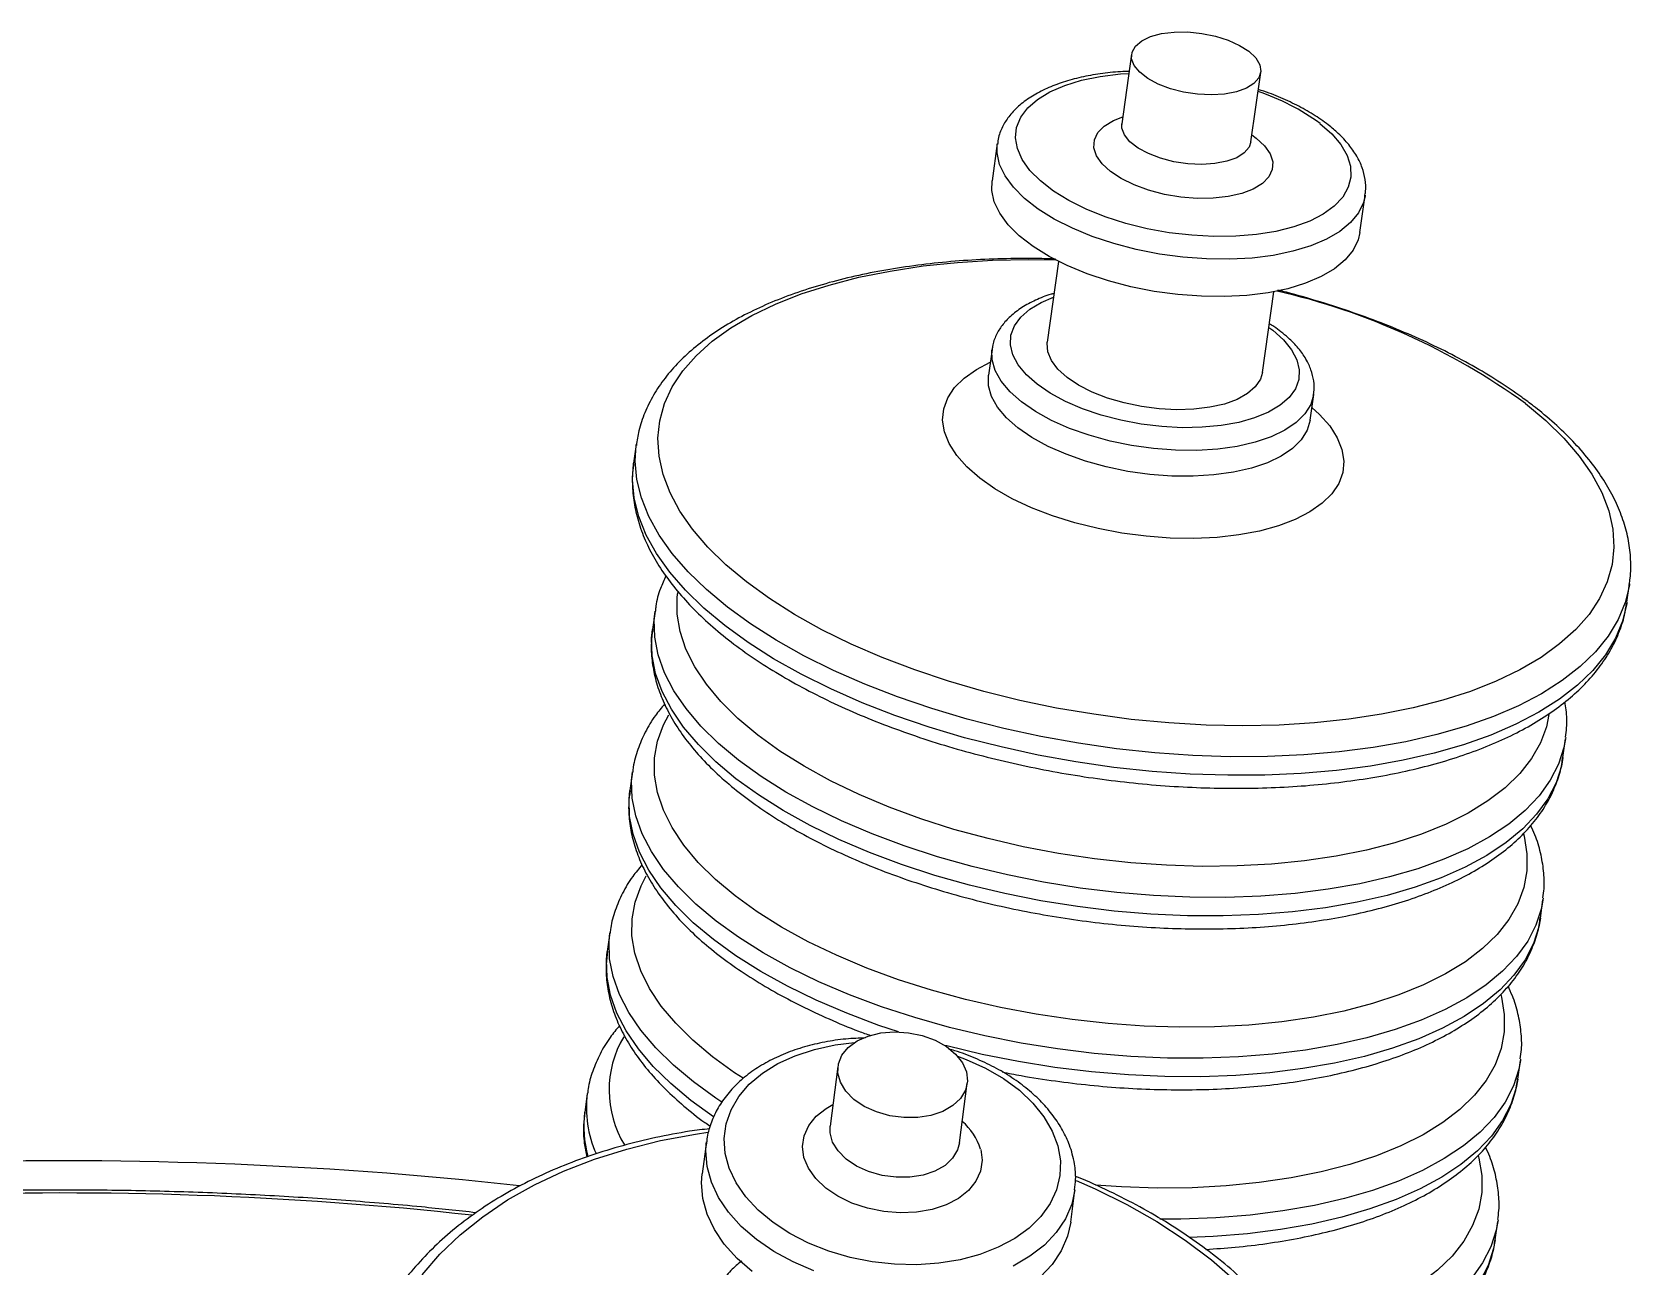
# Model space of a CAD drawing. Header units: millimetres. Extents: x 0 to 6631, y 0 to 4689.
# Drawn here: x 4497 to 4687.8, y 3997.2 to 4144.6 of the extents above; entities that cross this region are included whole.
import ezdxf

# ---------------------------------------------------------------- set-up
doc = ezdxf.new("R2010")
doc.units = ezdxf.units.MM
doc.header["$LTSCALE"] = 13
doc.layers.add('几何体', color=7, linetype='Continuous')

msp = doc.modelspace()

# ---------------------------------------------------------------- linework, layer by layer
at = {"layer": '几何体'}
for p, q in [((4628.24, 4141.89), (4627.07, 4133.6)), ((4642.48, 4131.43), (4643.65, 4139.72)), ((4612.21, 4131.23), (4611.58, 4126.77)), ((4655.49, 4120.61), (4656.12, 4125.07)), ((4656.12, 4125.07), (4656.1, 4124.95)), ((4619.53, 4117.15), (4618.18, 4107.53)), ((4643.86, 4103.92), (4645.21, 4113.55)), ((4611.58, 4106.67), (4611.15, 4103.58)), ((4649.53, 4098.2), (4649.97, 4101.29)), ((4649.97, 4101.29), (4649.95, 4101.18)), ((4569.12, 4095.32), (4568.81, 4093.1)), ((4569.11, 4095.23), (4569.12, 4095.32)), ((4568.8, 4093.01), (4568.81, 4093.1)), ((4687.35, 4076.47), (4687.66, 4078.68)), ((4687.66, 4078.68), (4687.65, 4078.6)), ((4687.35, 4076.47), (4687.34, 4076.38)), ((4571.36, 4075.42), (4571.05, 4073.21)), ((4679.72, 4057.96), (4680.03, 4060.17)), ((4680.05, 4060.35), (4680.03, 4060.17)), ((4568.67, 4056.22), (4568.36, 4054)), ((4677.02, 4038.75), (4677.33, 4040.97)), ((4677.36, 4041.14), (4677.33, 4040.97)), ((4565.97, 4037.02), (4565.66, 4034.8)), ((4593.19, 4021.07), (4592.26, 4013.95)), ((4674.33, 4019.55), (4674.64, 4021.77)), ((4674.66, 4021.94), (4674.64, 4021.77)), ((4563.28, 4017.81), (4562.97, 4015.6)), ((4607.69, 4011.93), (4608.62, 4019.05)), ((4577.5, 4012.07), (4577, 4008.24)), ((4577.47, 4011.84), (4577.5, 4012.07)), ((4620.97, 4002.48), (4621.47, 4006.31)), ((4671.63, 4000.35), (4671.94, 4002.56)), ((4671.97, 4002.74), (4671.94, 4002.56))]:
    msp.add_line(p, q, dxfattribs=at)
at = {"layer": '几何体', "flags": 128}
for points in [[(4642.23, 4142.25), (4643.05, 4141.47), (4643.53, 4140.65), (4643.66, 4139.85), (4643.43, 4139.09), (4642.84, 4138.41), (4641.94, 4137.84), (4640.75, 4137.41), (4639.34, 4137.14), (4637.77, 4137.04), (4636.12, 4137.12), (4634.45, 4137.37), (4632.86, 4137.78), (4631.41, 4138.33), (4630.17, 4139), (4629.2, 4139.75), (4628.55, 4140.55), (4628.24, 4141.36), (4628.29, 4142.15), (4628.7, 4142.88), (4629.45, 4143.5), (4630.51, 4144.01), (4631.81, 4144.36), (4633.31, 4144.54), (4634.93, 4144.56), (4636.6, 4144.39), (4638.24, 4144.06), (4639.77, 4143.58), (4641.12, 4142.96), (4642.23, 4142.25)], [(4650.72, 4133.64), (4652.13, 4132.4), (4653.21, 4131.12), (4653.96, 4129.82), (4654.36, 4128.52), (4654.41, 4127.24), (4654.1, 4126.01), (4653.43, 4124.85), (4652.43, 4123.78), (4651.11, 4122.82), (4649.49, 4121.99), (4647.59, 4121.29), (4645.47, 4120.75), (4643.14, 4120.38), (4640.67, 4120.17), (4638.07, 4120.14), (4635.42, 4120.28), (4632.74, 4120.59), (4630.1, 4121.07), (4627.53, 4121.71), (4625.09, 4122.49), (4622.81, 4123.4), (4620.74, 4124.43), (4618.91, 4125.56), (4617.36, 4126.77), (4616.11, 4128.03), (4615.19, 4129.32), (4614.61, 4130.63), (4614.39, 4131.92), (4614.52, 4133.17), (4615.01, 4134.37), (4615.85, 4135.49), (4617.01, 4136.51), (4618.49, 4137.4), (4620.25, 4138.17), (4622.26, 4138.79), (4624.49, 4139.25), (4626.9, 4139.54), (4627.92, 4139.61)], [(4642.6, 4132.27), (4643.12, 4131.89), (4644.11, 4130.97), (4644.77, 4130.02), (4645.08, 4129.06), (4645.02, 4128.13), (4644.61, 4127.25), (4643.84, 4126.47), (4642.76, 4125.81), (4641.39, 4125.28), (4639.78, 4124.91), (4637.99, 4124.72), (4636.08, 4124.69), (4634.11, 4124.85), (4632.15, 4125.17), (4630.27, 4125.66), (4628.53, 4126.29), (4626.99, 4127.05), (4625.7, 4127.9), (4624.71, 4128.82), (4624.05, 4129.77), (4623.74, 4130.73), (4623.8, 4131.67), (4624.21, 4132.54), (4624.98, 4133.32), (4626.06, 4133.98), (4627.19, 4134.43)], [(4642.48, 4131.43), (4642.26, 4130.8), (4641.68, 4130.12), (4640.78, 4129.55), (4639.59, 4129.12), (4638.18, 4128.85), (4636.61, 4128.75), (4634.95, 4128.82), (4633.29, 4129.07), (4631.7, 4129.48), (4630.25, 4130.04), (4629.01, 4130.7), (4628.04, 4131.46), (4627.39, 4132.26), (4627.08, 4133.07), (4627.07, 4133.6)], [(4656.1, 4124.95), (4655.92, 4124.2), (4655.32, 4122.96), (4654.37, 4121.8), (4653.09, 4120.75), (4651.5, 4119.81), (4649.62, 4119.02), (4647.49, 4118.37), (4645.14, 4117.89), (4642.61, 4117.57), (4639.95, 4117.43), (4637.18, 4117.46), (4634.37, 4117.67), (4631.56, 4118.05), (4628.79, 4118.59), (4626.1, 4119.3), (4623.55, 4120.15), (4621.17, 4121.13), (4619.01, 4122.22), (4617.09, 4123.41), (4615.46, 4124.68), (4614.13, 4126.01), (4613.13, 4127.37), (4612.48, 4128.75), (4612.18, 4130.11), (4612.2, 4131.16)], [(4655.49, 4120.61), (4655.29, 4119.74), (4654.69, 4118.5), (4653.74, 4117.34), (4652.46, 4116.29), (4650.87, 4115.35), (4648.99, 4114.56), (4646.87, 4113.91), (4644.52, 4113.43), (4641.99, 4113.11), (4639.32, 4112.97), (4636.56, 4113), (4633.75, 4113.21), (4630.93, 4113.59), (4628.16, 4114.13), (4625.48, 4114.84), (4622.92, 4115.69), (4620.55, 4116.66), (4618.38, 4117.76), (4616.47, 4118.95), (4614.83, 4120.22), (4613.5, 4121.55), (4612.51, 4122.91), (4611.85, 4124.29), (4611.56, 4125.65), (4611.58, 4126.77)], [(4675.23, 4100.22), (4677.68, 4098.17), (4679.83, 4096.07), (4681.67, 4093.92), (4683.18, 4091.75), (4684.35, 4089.57), (4685.18, 4087.39), (4685.66, 4085.22), (4685.79, 4083.07), (4685.58, 4080.97), (4685, 4078.92), (4684.09, 4076.94), (4682.83, 4075.03), (4681.24, 4073.21), (4679.32, 4071.5), (4677.1, 4069.89), (4674.57, 4068.41), (4671.76, 4067.05), (4668.69, 4065.84), (4665.37, 4064.77), (4661.83, 4063.86), (4658.08, 4063.1), (4654.15, 4062.51), (4650.06, 4062.08), (4645.85, 4061.82), (4641.52, 4061.74), (4637.12, 4061.82), (4632.67, 4062.08), (4628.19, 4062.5), (4623.72, 4063.1), (4619.27, 4063.85), (4614.89, 4064.76), (4610.59, 4065.83), (4606.4, 4067.05), (4602.35, 4068.4), (4598.47, 4069.88), (4594.77, 4071.48), (4591.28, 4073.2), (4588.02, 4075.02), (4585.01, 4076.92), (4582.27, 4078.91), (4579.82, 4080.96), (4577.67, 4083.06), (4575.83, 4085.2), (4574.33, 4087.37), (4573.15, 4089.55), (4572.32, 4091.74), (4571.84, 4093.91), (4571.71, 4096.05), (4571.93, 4098.15), (4572.5, 4100.2), (4573.41, 4102.19), (4574.67, 4104.09), (4576.26, 4105.91), (4578.18, 4107.63), (4580.4, 4109.23), (4582.93, 4110.72), (4585.74, 4112.07), (4588.81, 4113.28), (4592.13, 4114.35), (4595.67, 4115.27), (4599.42, 4116.02), (4603.35, 4116.62), (4607.44, 4117.04), (4611.65, 4117.3), (4615.98, 4117.39), (4619.15, 4117.34)], [(4644.61, 4109.29), (4645.08, 4108.95), (4646.36, 4107.81), (4647.33, 4106.63), (4647.96, 4105.43), (4648.25, 4104.23), (4648.2, 4103.07), (4647.79, 4101.96), (4647.04, 4100.93), (4645.96, 4099.99), (4644.58, 4099.17), (4642.92, 4098.49), (4641.02, 4097.95), (4638.92, 4097.57), (4636.66, 4097.36), (4634.28, 4097.31), (4631.83, 4097.44), (4629.37, 4097.74), (4626.95, 4098.2), (4624.6, 4098.81), (4622.39, 4099.56), (4620.35, 4100.44), (4618.53, 4101.43), (4616.96, 4102.5), (4615.68, 4103.64), (4614.71, 4104.82), (4614.07, 4106.02), (4613.78, 4107.22), (4613.84, 4108.38), (4614.25, 4109.49), (4615, 4110.52), (4616.08, 4111.46), (4617.46, 4112.28), (4618.93, 4112.9)], [(4643.86, 4103.92), (4643.61, 4103.09), (4643, 4102.19), (4642.06, 4101.38), (4640.83, 4100.69), (4639.32, 4100.14), (4637.59, 4099.75), (4635.68, 4099.51), (4633.64, 4099.45), (4631.53, 4099.56), (4629.41, 4099.83), (4627.33, 4100.27), (4625.35, 4100.85), (4623.52, 4101.57), (4621.9, 4102.4), (4620.53, 4103.32), (4619.45, 4104.31), (4618.68, 4105.33), (4618.25, 4106.37), (4618.16, 4107.39), (4618.18, 4107.53)], [(4649.75, 4099.73), (4650.66, 4098.91), (4651.88, 4097.53), (4652.78, 4096.12), (4653.34, 4094.71), (4653.56, 4093.32), (4653.43, 4091.96), (4652.95, 4090.66), (4652.13, 4089.43), (4650.98, 4088.29), (4649.52, 4087.27), (4647.77, 4086.36), (4645.75, 4085.6), (4643.5, 4084.98), (4641.05, 4084.52), (4638.43, 4084.22), (4635.68, 4084.09), (4632.85, 4084.14), (4629.97, 4084.35), (4627.08, 4084.73), (4624.23, 4085.27), (4621.45, 4085.96), (4618.8, 4086.79), (4616.31, 4087.76), (4614, 4088.84), (4611.93, 4090.03), (4610.12, 4091.29), (4608.58, 4092.63), (4607.36, 4094.01), (4606.46, 4095.41), (4605.9, 4096.82), (4605.68, 4098.21), (4605.82, 4099.57), (4606.3, 4100.88), (4607.12, 4102.1), (4608.27, 4103.24), (4609.73, 4104.27), (4611.36, 4105.12)], [(4611.57, 4106.58), (4611.58, 4106.66), (4611.58, 4106.67)], [(4649.95, 4101.18), (4649.62, 4100.1), (4648.92, 4098.97), (4647.89, 4097.94), (4646.53, 4097.02), (4644.88, 4096.22), (4642.97, 4095.58), (4640.83, 4095.09), (4638.51, 4094.76), (4636.03, 4094.61), (4633.47, 4094.63), (4630.85, 4094.83), (4628.23, 4095.19), (4625.66, 4095.72), (4623.18, 4096.41), (4620.84, 4097.23), (4618.69, 4098.18), (4616.77, 4099.24), (4615.1, 4100.39), (4613.73, 4101.6), (4612.67, 4102.86), (4611.96, 4104.14), (4611.59, 4105.41), (4611.57, 4106.58)], [(4649.53, 4098.2), (4649.19, 4097.01), (4648.49, 4095.88), (4647.45, 4094.85), (4646.1, 4093.93), (4644.45, 4093.13), (4642.54, 4092.49), (4640.4, 4092), (4638.07, 4091.67), (4635.6, 4091.52), (4633.03, 4091.54), (4630.41, 4091.74), (4627.79, 4092.1), (4625.22, 4092.63), (4622.74, 4093.32), (4620.41, 4094.14), (4618.26, 4095.09), (4616.33, 4096.15), (4614.67, 4097.3), (4613.3, 4098.51), (4612.24, 4099.77), (4611.52, 4101.05), (4611.15, 4102.32), (4611.14, 4103.57), (4611.14, 4103.57)], [(4687.65, 4078.6), (4687.64, 4078.53), (4687.14, 4076.43), (4686.3, 4074.4), (4685.12, 4072.44), (4683.61, 4070.57), (4681.77, 4068.79), (4679.62, 4067.12), (4677.16, 4065.56), (4674.43, 4064.13), (4671.42, 4062.84), (4668.16, 4061.68), (4664.66, 4060.68), (4660.95, 4059.83), (4657.06, 4059.14), (4652.99, 4058.61), (4648.78, 4058.25), (4644.45, 4058.06), (4640.02, 4058.04), (4635.53, 4058.19), (4630.99, 4058.5), (4626.44, 4058.99), (4621.91, 4059.64), (4617.4, 4060.45), (4612.97, 4061.41), (4608.62, 4062.53), (4604.39, 4063.79), (4600.3, 4065.18), (4596.38, 4066.7), (4592.64, 4068.35), (4589.12, 4070.1), (4585.82, 4071.95), (4582.77, 4073.89), (4580, 4075.91), (4577.5, 4077.99), (4575.31, 4080.12), (4573.42, 4082.3), (4571.86, 4084.5), (4570.63, 4086.71), (4569.74, 4088.93), (4569.19, 4091.14), (4568.99, 4093.32), (4569.11, 4095.23)], [(4687.34, 4076.38), (4687.33, 4076.32), (4686.83, 4074.22), (4685.99, 4072.19), (4684.81, 4070.22), (4683.3, 4068.35), (4681.46, 4066.57), (4679.31, 4064.9), (4676.85, 4063.35), (4674.11, 4061.92), (4671.11, 4060.62), (4667.84, 4059.47), (4664.35, 4058.46), (4660.64, 4057.61), (4656.74, 4056.92), (4652.68, 4056.4), (4648.47, 4056.04), (4644.14, 4055.84), (4639.71, 4055.82), (4635.22, 4055.97), (4630.68, 4056.29), (4626.13, 4056.77), (4621.59, 4057.42), (4617.09, 4058.23), (4612.66, 4059.2), (4608.31, 4060.31), (4604.08, 4061.57), (4599.99, 4062.97), (4596.07, 4064.49), (4592.33, 4066.13), (4588.81, 4067.88), (4585.51, 4069.73), (4582.46, 4071.67), (4579.69, 4073.69), (4577.19, 4075.77), (4574.99, 4077.91), (4573.11, 4080.08), (4571.55, 4082.28), (4570.32, 4084.5), (4569.43, 4086.72), (4568.88, 4088.93), (4568.68, 4091.11), (4568.8, 4093.01)], [(4678.04, 4063.08), (4677.74, 4061.62), (4677.03, 4059.68), (4675.96, 4057.81), (4674.56, 4056.03), (4672.82, 4054.34), (4670.77, 4052.77), (4668.41, 4051.32), (4665.76, 4049.99), (4662.84, 4048.81), (4659.67, 4047.77), (4656.26, 4046.88), (4652.65, 4046.16), (4648.86, 4045.6), (4644.92, 4045.21), (4640.84, 4045), (4636.67, 4044.95), (4632.42, 4045.08), (4628.13, 4045.38), (4623.82, 4045.86), (4619.53, 4046.5), (4615.29, 4047.3), (4611.11, 4048.26), (4607.04, 4049.37), (4603.1, 4050.63), (4599.32, 4052.02), (4595.72, 4053.53), (4592.32, 4055.16), (4589.16, 4056.9), (4586.25, 4058.72), (4583.61, 4060.63), (4581.26, 4062.6), (4579.22, 4064.62), (4577.49, 4066.69), (4576.1, 4068.78), (4575.05, 4070.88), (4574.35, 4072.97), (4574, 4075.05), (4574.01, 4077.1), (4574.07, 4077.64)], [(4680.03, 4060.17), (4679.84, 4059.14), (4679.2, 4057.15), (4678.21, 4055.22), (4676.88, 4053.38), (4675.22, 4051.63), (4673.24, 4049.99), (4670.95, 4048.46), (4668.36, 4047.06), (4665.5, 4045.79), (4662.38, 4044.67), (4659.03, 4043.69), (4655.46, 4042.87), (4651.69, 4042.22), (4647.76, 4041.72), (4643.68, 4041.4), (4639.49, 4041.25), (4635.2, 4041.27), (4630.86, 4041.46), (4626.48, 4041.83), (4622.1, 4042.36), (4617.74, 4043.06), (4613.43, 4043.92), (4609.2, 4044.93), (4605.08, 4046.09), (4601.09, 4047.39), (4597.26, 4048.82), (4593.61, 4050.38), (4590.18, 4052.05), (4586.97, 4053.82), (4584.02, 4055.69), (4581.33, 4057.63), (4578.94, 4059.63), (4576.84, 4061.69), (4575.07, 4063.79), (4573.62, 4065.92), (4572.51, 4068.06), (4571.74, 4070.19), (4571.33, 4072.31), (4571.27, 4074.41), (4571.37, 4075.43)], [(4679.72, 4057.96), (4679.53, 4056.93), (4678.89, 4054.93), (4677.9, 4053.01), (4676.57, 4051.17), (4674.91, 4049.42), (4672.93, 4047.78), (4670.64, 4046.25), (4668.05, 4044.85), (4665.19, 4043.58), (4662.07, 4042.45), (4658.72, 4041.48), (4655.15, 4040.66), (4651.38, 4040), (4647.45, 4039.51), (4643.37, 4039.19), (4639.17, 4039.03), (4634.89, 4039.06), (4630.55, 4039.25), (4626.17, 4039.61), (4621.78, 4040.14), (4617.42, 4040.84), (4613.12, 4041.7), (4608.89, 4042.71), (4604.76, 4043.87), (4600.78, 4045.17), (4596.95, 4046.61), (4593.3, 4048.17), (4589.87, 4049.84), (4586.66, 4051.61), (4583.71, 4053.47), (4581.02, 4055.41), (4578.63, 4057.42), (4576.53, 4059.48), (4574.76, 4061.58), (4573.31, 4063.7), (4572.2, 4065.84), (4571.43, 4067.98), (4571.02, 4070.1), (4570.95, 4072.19), (4571.05, 4073.21)], [(4674.99, 4048.84), (4675.07, 4048.54), (4675.42, 4046.46), (4675.41, 4044.42), (4675.05, 4042.42), (4674.33, 4040.48), (4673.27, 4038.61), (4671.87, 4036.83), (4670.13, 4035.14), (4668.07, 4033.57), (4665.71, 4032.11), (4663.06, 4030.79), (4660.14, 4029.6), (4656.97, 4028.56), (4653.57, 4027.68), (4649.96, 4026.96), (4646.17, 4026.4), (4642.22, 4026.01), (4638.15, 4025.79), (4633.97, 4025.75), (4629.73, 4025.88), (4625.43, 4026.18), (4621.13, 4026.65), (4616.84, 4027.29), (4612.59, 4028.1), (4608.42, 4029.06), (4604.35, 4030.17), (4600.41, 4031.42), (4596.62, 4032.81), (4593.02, 4034.33), (4589.63, 4035.96), (4586.47, 4037.69), (4583.56, 4039.52), (4580.92, 4041.42), (4578.57, 4043.4), (4576.52, 4045.42), (4574.8, 4047.49), (4573.41, 4049.57), (4572.36, 4051.67), (4571.65, 4053.77), (4571.31, 4055.85), (4571.31, 4057.89), (4571.67, 4059.9), (4572.39, 4061.84), (4573.02, 4063.02)], [(4677.33, 4040.97), (4677.14, 4039.94), (4676.5, 4037.95), (4675.51, 4036.02), (4674.19, 4034.18), (4672.52, 4032.43), (4670.54, 4030.79), (4668.25, 4029.26), (4665.67, 4027.86), (4662.81, 4026.59), (4659.69, 4025.46), (4656.33, 4024.49), (4652.76, 4023.67), (4649, 4023.01), (4645.06, 4022.52), (4640.98, 4022.2), (4636.79, 4022.05), (4632.51, 4022.07), (4628.16, 4022.26), (4623.78, 4022.62), (4619.4, 4023.16), (4615.04, 4023.85), (4610.73, 4024.71), (4606.5, 4025.72), (4602.38, 4026.89), (4598.39, 4028.19), (4594.56, 4029.62), (4590.92, 4031.18), (4587.48, 4032.85), (4584.28, 4034.62), (4581.32, 4036.48), (4578.64, 4038.42), (4576.24, 4040.43), (4574.15, 4042.49), (4572.37, 4044.59), (4570.92, 4046.72), (4569.81, 4048.85), (4569.05, 4050.99), (4568.63, 4053.11), (4568.57, 4055.2), (4568.67, 4056.23)], [(4600.41, 4025.19), (4598.08, 4025.97), (4594.25, 4027.41), (4590.61, 4028.96), (4587.17, 4030.63), (4583.97, 4032.4), (4581.01, 4034.27), (4578.33, 4036.21), (4575.93, 4038.22), (4573.84, 4040.28), (4572.06, 4042.38), (4570.61, 4044.5), (4569.5, 4046.64), (4568.74, 4048.78), (4568.32, 4050.9), (4568.26, 4052.99), (4568.36, 4054)], [(4581.88, 4019.65), (4580.86, 4020.32), (4578.22, 4022.22), (4575.87, 4024.19), (4573.83, 4026.22), (4572.1, 4028.28), (4570.71, 4030.37), (4569.66, 4032.47), (4568.96, 4034.57), (4568.61, 4036.65), (4568.62, 4038.69), (4568.98, 4040.69), (4569.69, 4042.63), (4570.32, 4043.82)], [(4677.02, 4038.75), (4676.83, 4037.72), (4676.19, 4035.73), (4675.2, 4033.81), (4673.87, 4031.96), (4672.21, 4030.22), (4670.23, 4028.57), (4667.94, 4027.04), (4665.36, 4025.64), (4662.5, 4024.37), (4659.38, 4023.25), (4656.02, 4022.27), (4652.45, 4021.45), (4648.68, 4020.8), (4644.75, 4020.31), (4640.67, 4019.98), (4636.48, 4019.83), (4632.2, 4019.85), (4627.85, 4020.05), (4623.47, 4020.41), (4619.09, 4020.94), (4614.73, 4021.64), (4610.42, 4022.5), (4606.19, 4023.51), (4605.91, 4023.58)], [(4579.35, 4016.8), (4578.63, 4017.28), (4575.94, 4019.22), (4573.55, 4021.23), (4571.45, 4023.29), (4569.68, 4025.39), (4568.23, 4027.51), (4567.12, 4029.65), (4566.35, 4031.79), (4565.94, 4033.91), (4565.88, 4036), (4565.98, 4037.02)], [(4578.33, 4015.06), (4578.32, 4015.06), (4575.63, 4017.01), (4573.24, 4019.01), (4571.14, 4021.07), (4569.37, 4023.17), (4567.92, 4025.3), (4566.81, 4027.44), (4566.04, 4029.57), (4565.63, 4031.69), (4565.56, 4033.78), (4565.66, 4034.8)], [(4672.29, 4029.64), (4672.37, 4029.34), (4672.72, 4027.26), (4672.72, 4025.21), (4672.35, 4023.21), (4671.64, 4021.27), (4670.57, 4019.4), (4669.17, 4017.62), (4667.43, 4015.94), (4665.38, 4014.36), (4663.02, 4012.91), (4660.37, 4011.58), (4657.45, 4010.4), (4654.28, 4009.36), (4650.87, 4008.48), (4647.27, 4007.75), (4643.48, 4007.2), (4639.53, 4006.81), (4635.46, 4006.59), (4631.28, 4006.55), (4627.03, 4006.68), (4623.94, 4006.88)], [(4608.52, 4020.41), (4608.65, 4019.3), (4608.4, 4018.23), (4607.81, 4017.24), (4606.9, 4016.39), (4605.7, 4015.7), (4604.29, 4015.22), (4602.71, 4014.97), (4601.05, 4014.96), (4599.38, 4015.18), (4597.78, 4015.63), (4596.33, 4016.29), (4595.1, 4017.13), (4594.13, 4018.1), (4593.49, 4019.17), (4593.18, 4020.27), (4593.25, 4021.37), (4593.66, 4022.41), (4594.42, 4023.33), (4595.48, 4024.11), (4596.8, 4024.69), (4598.3, 4025.06), (4599.93, 4025.19), (4601.61, 4025.09), (4603.25, 4024.75), (4604.78, 4024.19), (4606.13, 4023.44), (4607.24, 4022.53), (4608.05, 4021.5), (4608.52, 4020.41)], [(4619.43, 4011.59), (4619.74, 4009.81), (4619.68, 4008.05), (4619.27, 4006.34), (4618.51, 4004.7), (4617.42, 4003.17), (4616, 4001.77), (4614.3, 4000.54), (4612.33, 3999.48), (4610.14, 3998.63), (4607.77, 3997.99), (4605.25, 3997.57), (4602.62, 3997.39), (4599.95, 3997.45), (4597.27, 3997.75), (4594.64, 3998.27), (4592.09, 3999.02), (4589.68, 3999.97), (4587.45, 4001.12), (4585.44, 4002.44), (4583.68, 4003.9), (4582.21, 4005.49), (4581.04, 4007.17), (4580.21, 4008.91), (4579.73, 4010.68), (4579.61, 4012.45), (4579.84, 4014.2), (4580.43, 4015.88), (4581.36, 4017.46), (4582.61, 4018.93), (4584.17, 4020.25), (4586.01, 4021.4), (4588.1, 4022.35), (4590.38, 4023.1), (4592.84, 4023.63), (4595.16, 4023.91)], [(4607.45, 4022.3), (4608.49, 4021.91), (4610.82, 4020.86), (4612.95, 4019.62), (4614.84, 4018.23), (4616.46, 4016.7), (4617.78, 4015.06), (4618.77, 4013.35), (4619.43, 4011.59)], [(4674.64, 4021.77), (4674.45, 4020.73), (4673.81, 4018.74), (4672.82, 4016.82), (4671.49, 4014.98), (4669.83, 4013.23), (4667.85, 4011.59), (4665.56, 4010.06), (4662.97, 4008.65), (4660.11, 4007.39), (4657, 4006.26), (4653.64, 4005.29), (4650.07, 4004.47), (4646.3, 4003.81), (4642.37, 4003.32), (4638.29, 4003), (4634.1, 4002.84), (4631.62, 4002.84)], [(4674.33, 4019.55), (4674.14, 4018.52), (4673.5, 4016.53), (4672.51, 4014.6), (4671.18, 4012.76), (4669.52, 4011.01), (4667.54, 4009.37), (4665.25, 4007.84), (4662.66, 4006.44), (4659.8, 4005.17), (4656.68, 4004.05), (4653.33, 4003.07), (4649.76, 4002.25), (4645.99, 4001.59), (4642.06, 4001.1), (4637.98, 4000.78), (4635.1, 4000.66)], [(4610.23, 4011.17), (4610.4, 4009.86), (4610.21, 4008.58), (4609.66, 4007.37), (4608.77, 4006.27), (4607.57, 4005.32), (4606.11, 4004.56), (4604.42, 4004), (4602.57, 4003.68), (4600.62, 4003.59), (4598.65, 4003.74), (4596.7, 4004.13), (4594.86, 4004.75), (4593.18, 4005.56), (4591.73, 4006.55), (4590.54, 4007.68), (4589.67, 4008.92), (4589.13, 4010.21), (4588.96, 4011.52), (4589.15, 4012.8), (4589.7, 4014.01), (4590.59, 4015.11), (4591.79, 4016.06), (4592.6, 4016.52)], [(4607.69, 4011.93), (4607.47, 4011.11), (4606.88, 4010.12), (4605.97, 4009.26), (4604.77, 4008.58), (4603.35, 4008.1), (4601.78, 4007.85), (4600.12, 4007.83), (4598.45, 4008.06), (4596.85, 4008.51), (4595.4, 4009.17), (4594.17, 4010), (4593.2, 4010.98), (4592.55, 4012.04), (4592.25, 4013.15), (4592.26, 4013.95)], [(4543.58, 3996.19), (4545.68, 3998.65), (4548.09, 4000.97), (4550.79, 4003.13), (4553.76, 4005.13), (4556.98, 4006.94), (4560.44, 4008.57), (4564.12, 4010), (4567.98, 4011.21), (4572.02, 4012.21), (4576.19, 4012.99), (4577.68, 4013.21)], [(4590.32, 3996.66), (4587.83, 3997.73), (4585.53, 3998.98), (4583.46, 4000.41), (4581.65, 4001.97), (4580.13, 4003.66), (4578.94, 4005.43), (4578.08, 4007.27), (4577.57, 4009.14), (4577.42, 4011.01), (4577.47, 4011.84)], [(4669.6, 4010.43), (4669.68, 4010.13), (4670.03, 4008.06), (4670.02, 4006.01), (4669.66, 4004.01), (4668.94, 4002.07), (4667.88, 4000.2), (4666.48, 3998.42), (4664.74, 3996.74), (4662.69, 3995.16), (4660.32, 3993.71), (4657.67, 3992.38), (4654.75, 3991.2), (4651.58, 3990.16), (4648.18, 3989.27), (4647.42, 3989.11)], [(4582.95, 3996.57), (4581.15, 3998.14), (4579.63, 3999.83), (4578.44, 4001.6), (4577.58, 4003.44), (4577.07, 4005.31), (4576.92, 4007.18), (4577, 4008.24)], [(4621.47, 4006.32), (4621.09, 4004.63), (4620.34, 4002.89), (4619.25, 4001.26), (4617.83, 3999.75), (4616.11, 3998.4), (4614.12, 3997.23)], [(4621.61, 4007.45), (4623.88, 4006.46), (4627.67, 4004.59), (4631.26, 4002.55), (4634.63, 4000.34), (4637.76, 3997.98), (4640.62, 3995.49), (4643.2, 3992.88), (4645.49, 3990.16), (4647.46, 3987.36), (4649.12, 3984.48), (4650.44, 3981.56), (4651.42, 3978.6)], [(4620.97, 4002.48), (4620.59, 4000.8), (4619.84, 3999.06), (4618.75, 3997.43), (4617.33, 3995.92)], [(4671.94, 4002.56), (4671.75, 4001.53), (4671.11, 3999.54), (4670.12, 3997.62), (4668.8, 3995.77), (4667.14, 3994.03), (4665.15, 3992.38), (4662.86, 3990.85), (4660.28, 3989.45), (4657.42, 3988.18), (4654.3, 3987.06), (4650.94, 3986.08), (4649.68, 3985.77)], [(4671.63, 4000.35), (4671.44, 3999.32), (4670.8, 3997.32), (4669.81, 3995.4), (4668.48, 3993.56), (4666.82, 3991.81), (4664.84, 3990.17), (4662.55, 3988.64), (4659.97, 3987.24), (4657.11, 3985.97), (4653.99, 3984.84), (4650.77, 3983.9)]]:
    msp.add_lwpolyline(points, dxfattribs=at)
at = {"layer": '几何体'}
for centre, radius, start, end in [((4635.14, 4112.46), 26.29, 53.6395, 71.8475), ((4626.9, 4032.91), 82.86, 54.3189, 76.9389), ((4578.44, 4018.23), 12.56, 149.4463, 211.385), ((4576.54, 4016.11), 13.37, 172.6534, 204.0354), ((4575.77, 4013.9), 12.92, 172.4465, 195.8901), ((4603.43, 4009.07), 7.11, 17.1991, 49.7681), ((4500.84, 3511.93), 497.87, 83.734, 92.0958), ((4500.82, 3557.37), 448.59, 83.77, 92.1646)]:
    msp.add_arc(centre, radius, start, end, dxfattribs=at)
for points, knots in [([(4627.95, 4139.85), (4627.61, 4139.84), (4626.42, 4139.81), (4624.48, 4139.58), (4622.18, 4139.17), (4620.05, 4138.59), (4618.09, 4137.84), (4616.35, 4136.93), (4614.86, 4135.86), (4613.7, 4134.67), (4612.86, 4133.38), (4612.35, 4132.2), (4612.27, 4131.41), (4612.24, 4131.13)], [0, 0, 0, 0, 0.041535, 0.143046, 0.245031, 0.347643, 0.451014, 0.555151, 0.659524, 0.762453, 0.851256, 0.94601, 1, 1, 1, 1]), ([(4656.06, 4124.92), (4656.1, 4125.12), (4656.24, 4125.79), (4656.15, 4126.96), (4655.8, 4128.38), (4655.13, 4129.77), (4654.18, 4131.14), (4653.02, 4132.37), (4651.86, 4133.36), (4650.56, 4134.31), (4648.99, 4135.29), (4646.91, 4136.34), (4645.03, 4137.15), (4643.79, 4137.55), (4643.36, 4137.69)], [0, 0, 0, 0, 0.038393, 0.127682, 0.217102, 0.309015, 0.404861, 0.504477, 0.585251, 0.639172, 0.741777, 0.843905, 0.945511, 1, 1, 1, 1]), ([(4627.06, 4133.59), (4627.06, 4133.57), (4627.06, 4133.49), (4626.98, 4133.38), (4627.02, 4133.42), (4627.02, 4133.42)], [0, 0, 0, 0, 0.211502, 0.965785, 1, 1, 1, 1]), ([(4642.48, 4131.27), (4642.48, 4131.27), (4642.48, 4131.27), (4642.49, 4131.38), (4642.49, 4131.44)], [0, 0, 0, 0, 0.443191, 1, 1, 1, 1]), ([(4619.16, 4117.45), (4618.43, 4117.47), (4616.28, 4117.55), (4612.77, 4117.5), (4608.66, 4117.32), (4604.65, 4116.97), (4600.76, 4116.46), (4597.01, 4115.81), (4593.42, 4115), (4590.01, 4114.03), (4586.79, 4112.92), (4583.78, 4111.66), (4580.99, 4110.25), (4578.46, 4108.7), (4576.18, 4107.01), (4574.2, 4105.2), (4572.51, 4103.27), (4571.14, 4101.24), (4570.11, 4099.13), (4569.41, 4097.12), (4569.22, 4095.79), (4569.13, 4095.21)], [0, 0, 0, 0, 0.028162, 0.08292, 0.137726, 0.192593, 0.247537, 0.302573, 0.357716, 0.41298, 0.468376, 0.523904, 0.579545, 0.635242, 0.690845, 0.746149, 0.800883, 0.854773, 0.907644, 0.959524, 1, 1, 1, 1]), ([(4618.99, 4113.33), (4618.87, 4113.3), (4618.06, 4113.1), (4616.75, 4112.55), (4615.11, 4111.69), (4613.78, 4110.68), (4612.76, 4109.57), (4612.04, 4108.37), (4611.64, 4107.34), (4611.61, 4106.7), (4611.6, 4106.54)], [0, 0, 0, 0, 0.029433, 0.192624, 0.35732, 0.522262, 0.666138, 0.803354, 0.949968, 1, 1, 1, 1]), ([(4687.61, 4078.59), (4687.66, 4078.84), (4687.84, 4079.82), (4687.84, 4081.57), (4687.59, 4083.8), (4687.02, 4086.04), (4686.15, 4088.28), (4684.97, 4090.51), (4683.47, 4092.73), (4681.68, 4094.91), (4679.59, 4097.05), (4677.71, 4098.71), (4676.09, 4100), (4674.39, 4101.27), (4672, 4102.9), (4668.92, 4104.74), (4665.64, 4106.49), (4662.16, 4108.13), (4658.51, 4109.66), (4654.71, 4111.07), (4650.77, 4112.34), (4647.75, 4113.23), (4646.02, 4113.65), (4645.67, 4113.73)], [0, 0, 0, 0, 0.017745, 0.068572, 0.119443, 0.170773, 0.222896, 0.275966, 0.32994, 0.384631, 0.439791, 0.495193, 0.516458, 0.545562, 0.600987, 0.656319, 0.711544, 0.766663, 0.821685, 0.876622, 0.931487, 0.986296, 1, 1, 1, 1]), ([(4649.91, 4101.15), (4649.94, 4101.28), (4650.08, 4101.84), (4650.01, 4102.9), (4649.69, 4104.24), (4649.07, 4105.55), (4648.16, 4106.83), (4647.12, 4107.91), (4646.1, 4108.75), (4645.36, 4109.32), (4644.86, 4109.61), (4644.67, 4109.72)], [0, 0, 0, 0, 0.040546, 0.179865, 0.318839, 0.461715, 0.611498, 0.768233, 0.864885, 0.95019, 1, 1, 1, 1]), ([(4611.14, 4103.59), (4611.13, 4103.55), (4611.12, 4103.5), (4611.13, 4103.52), (4611.14, 4103.53)], [0, 0, 0, 0, 0.812751, 1, 1, 1, 1]), ([(4649.53, 4098.14), (4649.53, 4098.14), (4649.53, 4098.11), (4649.54, 4098.16), (4649.54, 4098.2)], [0, 0, 0, 0, 0.20405, 1, 1, 1, 1]), ([(4568.82, 4092.99), (4568.79, 4092.84), (4568.63, 4091.97), (4568.63, 4090.32), (4568.86, 4088.09), (4569.41, 4085.85), (4570.27, 4083.61), (4571.44, 4081.38), (4572.92, 4079.16), (4574.7, 4076.97), (4576.78, 4074.83), (4579.13, 4072.74), (4581.75, 4070.73), (4584.61, 4068.8), (4587.7, 4066.96), (4590.99, 4065.22), (4594.48, 4063.58), (4598.13, 4062.06), (4601.94, 4060.66), (4605.88, 4059.38), (4609.94, 4058.24), (4614.08, 4057.23), (4618.3, 4056.36), (4622.57, 4055.63), (4626.87, 4055.06), (4631.17, 4054.63), (4635.46, 4054.36), (4639.7, 4054.25), (4643.89, 4054.29), (4648, 4054.48), (4652, 4054.84), (4655.88, 4055.35), (4659.63, 4056.01), (4663.21, 4056.83), (4666.62, 4057.8), (4669.83, 4058.92), (4672.83, 4060.19), (4675.6, 4061.6), (4678.12, 4063.16), (4680.38, 4064.85), (4682.36, 4066.67), (4684.03, 4068.61), (4685.39, 4070.64), (4686.4, 4072.76), (4687.06, 4074.67), (4687.23, 4075.89), (4687.3, 4076.37)], [0, 0, 0, 0, 0.0045748, 0.0263714, 0.04818, 0.0701777, 0.0925106, 0.1152479, 0.1383756, 0.1618153, 0.1854611, 0.2092143, 0.2329994, 0.2567632, 0.2804875, 0.304166, 0.3277991, 0.3513907, 0.3749462, 0.3984714, 0.4219722, 0.4454544, 0.4689231, 0.4923837, 0.5158411, 0.5393, 0.5627639, 0.5862379, 0.6097272, 0.6332373, 0.6567743, 0.6803443, 0.7039539, 0.7276099, 0.7513183, 0.7750831, 0.7989043, 0.8227735, 0.8466645, 0.8705117, 0.8942259, 0.9176903, 0.9407873, 0.9634459, 0.9856826, 1, 1, 1, 1]), ([(4572.66, 4079.63), (4572.43, 4079.13), (4571.9, 4077.96), (4571.5, 4076.53), (4571.41, 4075.62), (4571.4, 4075.43)], [0, 0, 0, 0, 0.374352, 0.867372, 1, 1, 1, 1]), ([(4571.09, 4073.21), (4571.02, 4072.7), (4570.85, 4071.48), (4570.96, 4069.52), (4571.35, 4067.37), (4572.06, 4065.22), (4573.07, 4063.07), (4574.39, 4060.93), (4576.02, 4058.82), (4577.95, 4056.74), (4580.16, 4054.73), (4582.63, 4052.78), (4585.35, 4050.92), (4588.3, 4049.15), (4591.46, 4047.48), (4594.8, 4045.92), (4598.32, 4044.47), (4601.99, 4043.14), (4605.78, 4041.94), (4609.69, 4040.87), (4613.68, 4039.94), (4617.73, 4039.15), (4621.83, 4038.51), (4625.95, 4038.01), (4630.06, 4037.67), (4634.15, 4037.49), (4638.18, 4037.46), (4642.15, 4037.59), (4646.02, 4037.87), (4649.78, 4038.32), (4653.41, 4038.91), (4656.88, 4039.67), (4660.17, 4040.57), (4663.28, 4041.63), (4666.18, 4042.84), (4668.85, 4044.19), (4671.28, 4045.69), (4673.44, 4047.33), (4675.32, 4049.1), (4676.88, 4050.99), (4678.13, 4052.97), (4679.03, 4055.03), (4679.55, 4056.73), (4679.66, 4057.75), (4679.69, 4058.05)], [0, 0, 0, 0, 0.0164816, 0.0390595, 0.0617411, 0.084733, 0.1081652, 0.1320674, 0.1563759, 0.1809715, 0.205728, 0.2305453, 0.2553464, 0.2801034, 0.3048068, 0.3294565, 0.3540572, 0.3786154, 0.4031386, 0.4276339, 0.4521084, 0.4765687, 0.5010213, 0.5254722, 0.5499264, 0.5743894, 0.5988675, 0.6233674, 0.6478962, 0.6724618, 0.6970723, 0.7217359, 0.7464606, 0.7712521, 0.7961114, 0.8210294, 0.8459747, 0.8708654, 0.8955888, 0.9199997, 0.9439609, 0.9674063, 0.9903852, 1, 1, 1, 1]), ([(4572.52, 4064.34), (4572.13, 4063.88), (4571.23, 4062.81), (4570.15, 4060.99), (4569.28, 4058.93), (4568.8, 4057.33), (4568.72, 4056.42), (4568.7, 4056.23)], [0, 0, 0, 0, 0.189934, 0.443405, 0.691402, 0.934582, 1, 1, 1, 1]), ([(4680.02, 4060.38), (4680.07, 4060.75), (4680.22, 4061.82), (4680.19, 4063.23), (4680, 4064.26), (4679.94, 4064.57)], [0, 0, 0, 0, 0.265253, 0.773984, 1, 1, 1, 1]), ([(4568.39, 4054.01), (4568.32, 4053.5), (4568.16, 4052.28), (4568.27, 4050.32), (4568.66, 4048.17), (4569.37, 4046.01), (4570.38, 4043.86), (4571.7, 4041.73), (4573.33, 4039.61), (4575.25, 4037.54), (4577.46, 4035.53), (4579.94, 4033.58), (4582.66, 4031.72), (4585.61, 4029.95), (4588.76, 4028.28), (4592.12, 4026.72), (4594.9, 4025.54), (4596.62, 4024.93), (4597.11, 4024.76)], [0, 0, 0, 0, 0.0453028, 0.1073629, 0.1697076, 0.2329054, 0.2973135, 0.3630134, 0.42983, 0.4974359, 0.565484, 0.6336993, 0.70187, 0.7699195, 0.8378217, 0.9055763, 0.973196, 1, 1, 1, 1]), ([(4677.32, 4041.18), (4677.38, 4041.55), (4677.53, 4042.62), (4677.45, 4044.43), (4677.08, 4046.58), (4676.55, 4048.39), (4676.04, 4049.46), (4675.86, 4049.84)], [0, 0, 0, 0, 0.127667, 0.37252, 0.618229, 0.8671, 1, 1, 1, 1]), ([(4569.83, 4045.14), (4569.44, 4044.68), (4568.53, 4043.61), (4567.45, 4041.78), (4566.58, 4039.72), (4566.11, 4038.13), (4566.03, 4037.22), (4566.01, 4037.02)], [0, 0, 0, 0, 0.189934, 0.443405, 0.691402, 0.934582, 1, 1, 1, 1]), ([(4612.79, 4020.41), (4613.54, 4020.26), (4615.64, 4019.84), (4619.14, 4019.31), (4623.25, 4018.81), (4627.37, 4018.47), (4631.45, 4018.29), (4635.49, 4018.26), (4639.46, 4018.39), (4643.33, 4018.67), (4647.09, 4019.11), (4650.71, 4019.71), (4654.18, 4020.46), (4657.48, 4021.37), (4660.59, 4022.43), (4663.49, 4023.63), (4666.16, 4024.99), (4668.59, 4026.49), (4670.75, 4028.13), (4672.62, 4029.9), (4674.19, 4031.79), (4675.44, 4033.77), (4676.34, 4035.83), (4676.86, 4037.53), (4676.97, 4038.54), (4677, 4038.85)], [0, 0, 0, 0, 0.025348, 0.07088, 0.116408, 0.161943, 0.207494, 0.253074, 0.298694, 0.344367, 0.39011, 0.435935, 0.48186, 0.527899, 0.574061, 0.620351, 0.666749, 0.713198, 0.759546, 0.805582, 0.851036, 0.895653, 0.939309, 0.982097, 1, 1, 1, 1]), ([(4565.7, 4034.81), (4565.63, 4034.29), (4565.46, 4033.08), (4565.57, 4031.12), (4565.96, 4028.96), (4566.67, 4026.81), (4567.68, 4024.66), (4569.01, 4022.52), (4570.63, 4020.41), (4572.56, 4018.34), (4574.78, 4016.33), (4576.59, 4014.86), (4577.72, 4014.09), (4577.94, 4013.94)], [0, 0, 0, 0, 0.069681, 0.165135, 0.261028, 0.358233, 0.4573, 0.558353, 0.661124, 0.765109, 0.869775, 0.974697, 1, 1, 1, 1]), ([(4674.63, 4021.98), (4674.68, 4022.34), (4674.84, 4023.41), (4674.75, 4025.22), (4674.39, 4027.37), (4673.86, 4029.19), (4673.34, 4030.26), (4673.17, 4030.64)], [0, 0, 0, 0, 0.127667, 0.37252, 0.618229, 0.8671, 1, 1, 1, 1]), ([(4567.13, 4025.94), (4566.75, 4025.48), (4565.84, 4024.4), (4564.76, 4022.58), (4563.89, 4020.52), (4563.42, 4018.92), (4563.33, 4018.01), (4563.31, 4017.82)], [0, 0, 0, 0, 0.189934, 0.443405, 0.691402, 0.934582, 1, 1, 1, 1]), ([(4596.49, 4024.47), (4595.71, 4024.44), (4594.05, 4024.37), (4591.6, 4024.01), (4589.18, 4023.43), (4586.9, 4022.65), (4584.79, 4021.66), (4582.88, 4020.48), (4581.22, 4019.12), (4579.83, 4017.6), (4578.74, 4015.96), (4577.97, 4014.22), (4577.56, 4012.82), (4577.52, 4012.01), (4577.51, 4011.81)], [0, 0, 0, 0, 0.080929, 0.170724, 0.260687, 0.350831, 0.441131, 0.531443, 0.621502, 0.710937, 0.799339, 0.886442, 0.972297, 1, 1, 1, 1]), ([(4621.44, 4006.33), (4621.49, 4006.75), (4621.62, 4007.77), (4621.48, 4009.22), (4621.19, 4010.57), (4620.76, 4011.92), (4620.05, 4013.46), (4618.93, 4015.18), (4617.54, 4016.82), (4615.88, 4018.35), (4613.98, 4019.75), (4611.87, 4021), (4609.58, 4022.07), (4607.74, 4022.79), (4606.65, 4023.08), (4606.4, 4023.15)], [0, 0, 0, 0, 0.05976, 0.145946, 0.202248, 0.252231, 0.340061, 0.428686, 0.518399, 0.608916, 0.699904, 0.791094, 0.882285, 0.973416, 1, 1, 1, 1]), ([(4637.09, 3999.23), (4638.27, 3999.31), (4640.75, 3999.47), (4644.39, 3999.91), (4648.02, 4000.51), (4651.49, 4001.26), (4654.78, 4002.17), (4657.89, 4003.22), (4660.79, 4004.43), (4663.46, 4005.79), (4665.89, 4007.29), (4668.05, 4008.93), (4669.93, 4010.7), (4671.49, 4012.59), (4672.74, 4014.57), (4673.64, 4016.62), (4674.17, 4018.32), (4674.27, 4019.34), (4674.3, 4019.64)], [0, 0, 0, 0, 0.059652, 0.125258, 0.190984, 0.256852, 0.322884, 0.389093, 0.455484, 0.522031, 0.588651, 0.655126, 0.721154, 0.786347, 0.850339, 0.912954, 0.974322, 1, 1, 1, 1]), ([(4563, 4015.6), (4562.93, 4015.09), (4562.77, 4013.87), (4562.85, 4012.07), (4563.11, 4010.81), (4563.23, 4010.26)], [0, 0, 0, 0, 0.290935, 0.689485, 1, 1, 1, 1]), ([(4577.86, 4013.63), (4577.07, 4013.53), (4574.89, 4013.27), (4571.42, 4012.59), (4567.48, 4011.64), (4563.69, 4010.47), (4560.06, 4009.11), (4556.61, 4007.56), (4553.36, 4005.82), (4550.33, 4003.9), (4547.54, 4001.82), (4545, 3999.58), (4542.73, 3997.2), (4540.74, 3994.7), (4539.05, 3992.07), (4537.66, 3989.36), (4536.59, 3986.56), (4535.84, 3983.85), (4535.6, 3982.06), (4535.49, 3981.24)], [0, 0, 0, 0, 0.035039, 0.096387, 0.157771, 0.219192, 0.280646, 0.342123, 0.403602, 0.465052, 0.526431, 0.587689, 0.648765, 0.709598, 0.770134, 0.830342, 0.890224, 0.949824, 1, 1, 1, 1]), ([(4671.93, 4002.78), (4671.99, 4003.14), (4672.14, 4004.21), (4672.06, 4006.02), (4671.69, 4008.17), (4671.16, 4009.98), (4670.65, 4011.06), (4670.47, 4011.43)], [0, 0, 0, 0, 0.127667, 0.37252, 0.618229, 0.8671, 1, 1, 1, 1]), ([(4654.07, 3965.44), (4654.15, 3965.87), (4654.39, 3967.27), (4654.47, 3969.68), (4654.32, 3972.63), (4653.92, 3975.12), (4653.42, 3977.17), (4652.8, 3979.22), (4651.84, 3981.7), (4650.42, 3984.58), (4648.69, 3987.4), (4646.68, 3990.15), (4644.39, 3992.81), (4641.83, 3995.37), (4639.03, 3997.81), (4635.98, 4000.13), (4632.72, 4002.3), (4629.27, 4004.32), (4625.62, 4006.16), (4623.02, 4007.37), (4621.62, 4007.9), (4621.53, 4007.93)], [0, 0, 0, 0, 0.026755, 0.085727, 0.144696, 0.20377, 0.235608, 0.268389, 0.328068, 0.387951, 0.448131, 0.508571, 0.56922, 0.630022, 0.690928, 0.751894, 0.812888, 0.873881, 0.934861, 0.995821, 1, 1, 1, 1]), ([(4550.01, 4003.6), (4547.84, 4003.84), (4542.68, 4004.4), (4534.47, 4005.08), (4525.38, 4005.67), (4516.25, 4006.07), (4507.11, 4006.3), (4497.97, 4006.32), (4490.2, 4006.22), (4485.49, 4006.03), (4483.82, 4005.97)], [0, 0, 0, 0, 0.099265, 0.236837, 0.374401, 0.511959, 0.649513, 0.787065, 0.924617, 1, 1, 1, 1]), ([(4651.26, 3982.77), (4651.53, 3982.84), (4652.9, 3983.21), (4655.19, 3984.03), (4658.1, 3985.23), (4660.77, 3986.58), (4663.2, 3988.08), (4665.36, 3989.73), (4667.23, 3991.5), (4668.8, 3993.38), (4670.05, 3995.36), (4670.95, 3997.42), (4671.47, 3999.12), (4671.58, 4000.14), (4671.61, 4000.44)], [0, 0, 0, 0, 0.022935, 0.118474, 0.214275, 0.310301, 0.406433, 0.502354, 0.597631, 0.691703, 0.784042, 0.874394, 0.962947, 1, 1, 1, 1]), ([(4581.71, 3997.86), (4581.26, 3997.48), (4580.31, 3996.68), (4579.17, 3995.25), (4578.28, 3993.65), (4577.76, 3992.29), (4577.66, 3991.46), (4577.63, 3991.22)], [0, 0, 0, 0, 0.207567, 0.443502, 0.675745, 0.903818, 1, 1, 1, 1])]:
    msp.add_open_spline(points, degree=3, knots=knots, dxfattribs=at)

doc.saveas('drawing.dxf')
